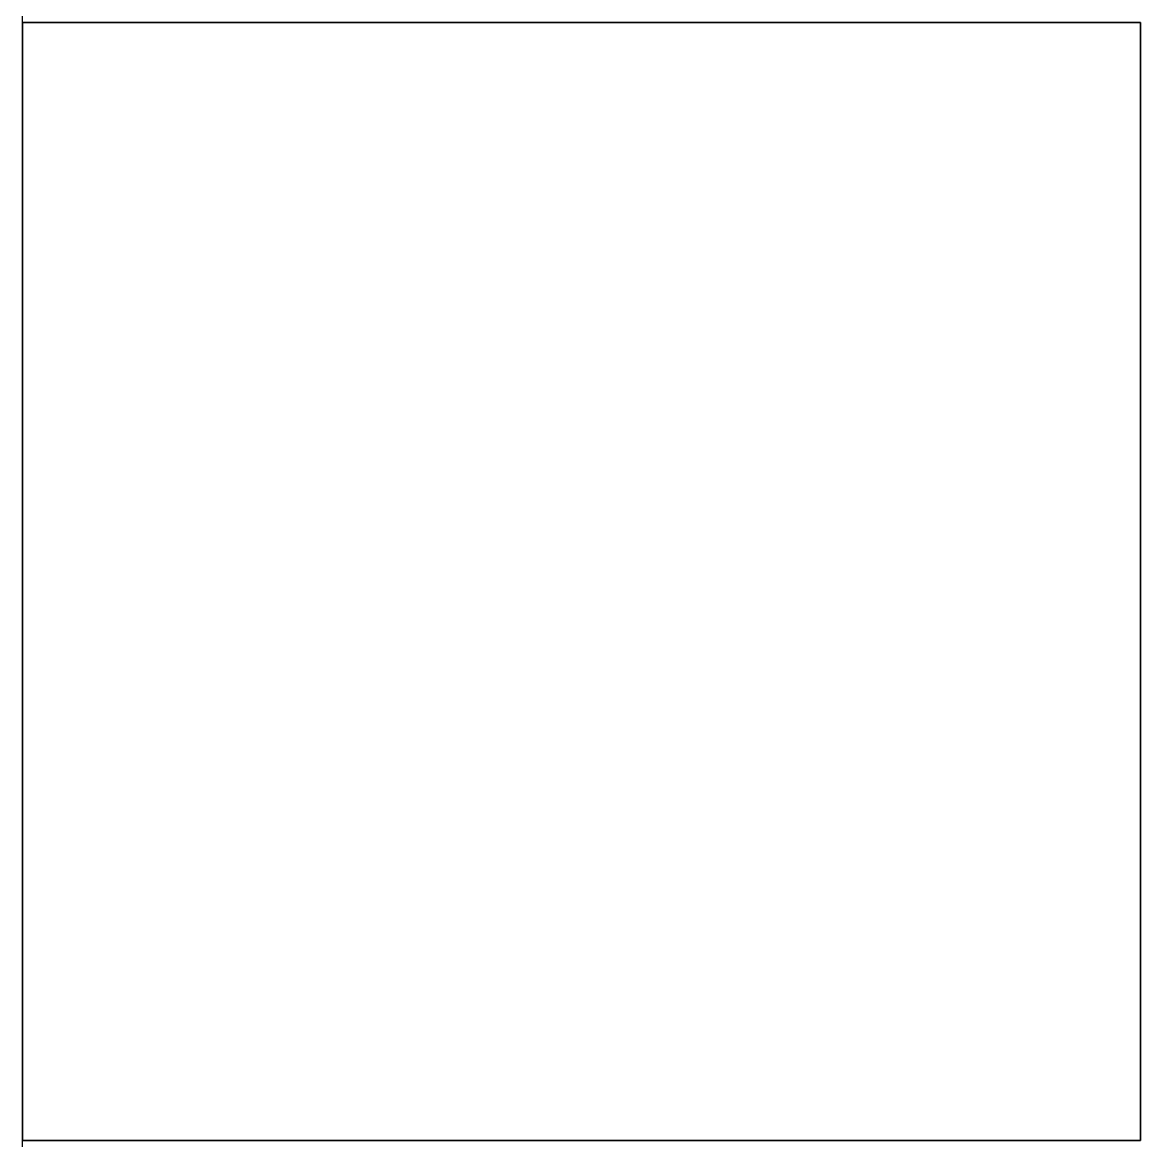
# Model space of a CAD drawing. Header units: millimetres. Extents: x -1.1 to 1.1, y -2.7 to 10.7.
# Drawn here: x 0 to 1, y 9.73 to 10.73 of the extents above.
import ezdxf

# ---------------------------------------------------------------- set-up
doc = ezdxf.new("R2010")
doc.units = ezdxf.units.MM
doc.layers.add('reference', color=9, linetype='Continuous')

msp = doc.modelspace()

# ---------------------------------------------------------------- linework, layer by layer
for points in [[(1, 10.73, -6.69), (1, 10.73, -7.69), (0, 10.73, -7.69), (0, 10.73, -6.69)], [(1, 10.73, -7.69), (1, 9.73, -7.69), (0, 9.73, -7.69), (0, 10.73, -7.69)], [(0, 10.73, -7.69), (0, 9.73, -7.69), (0, 9.73, -6.69), (0, 10.73, -6.69)], [(0, 10.73, -6.69), (0, 9.73, -6.69), (1, 9.73, -6.69), (1, 10.73, -6.69)], [(1, 9.73, -6.69), (1, 9.73, -7.69), (1, 10.73, -7.69), (1, 10.73, -6.69)], [(0, 9.73, -6.69), (0, 9.73, -7.69), (1, 9.73, -7.69), (1, 9.73, -6.69)]]:
    msp.add_3dface(points)
at = {"layer": 'reference'}
msp.add_xline((0, -1.91, -4.68), (0, 1), dxfattribs=at)

doc.saveas('drawing.dxf')
